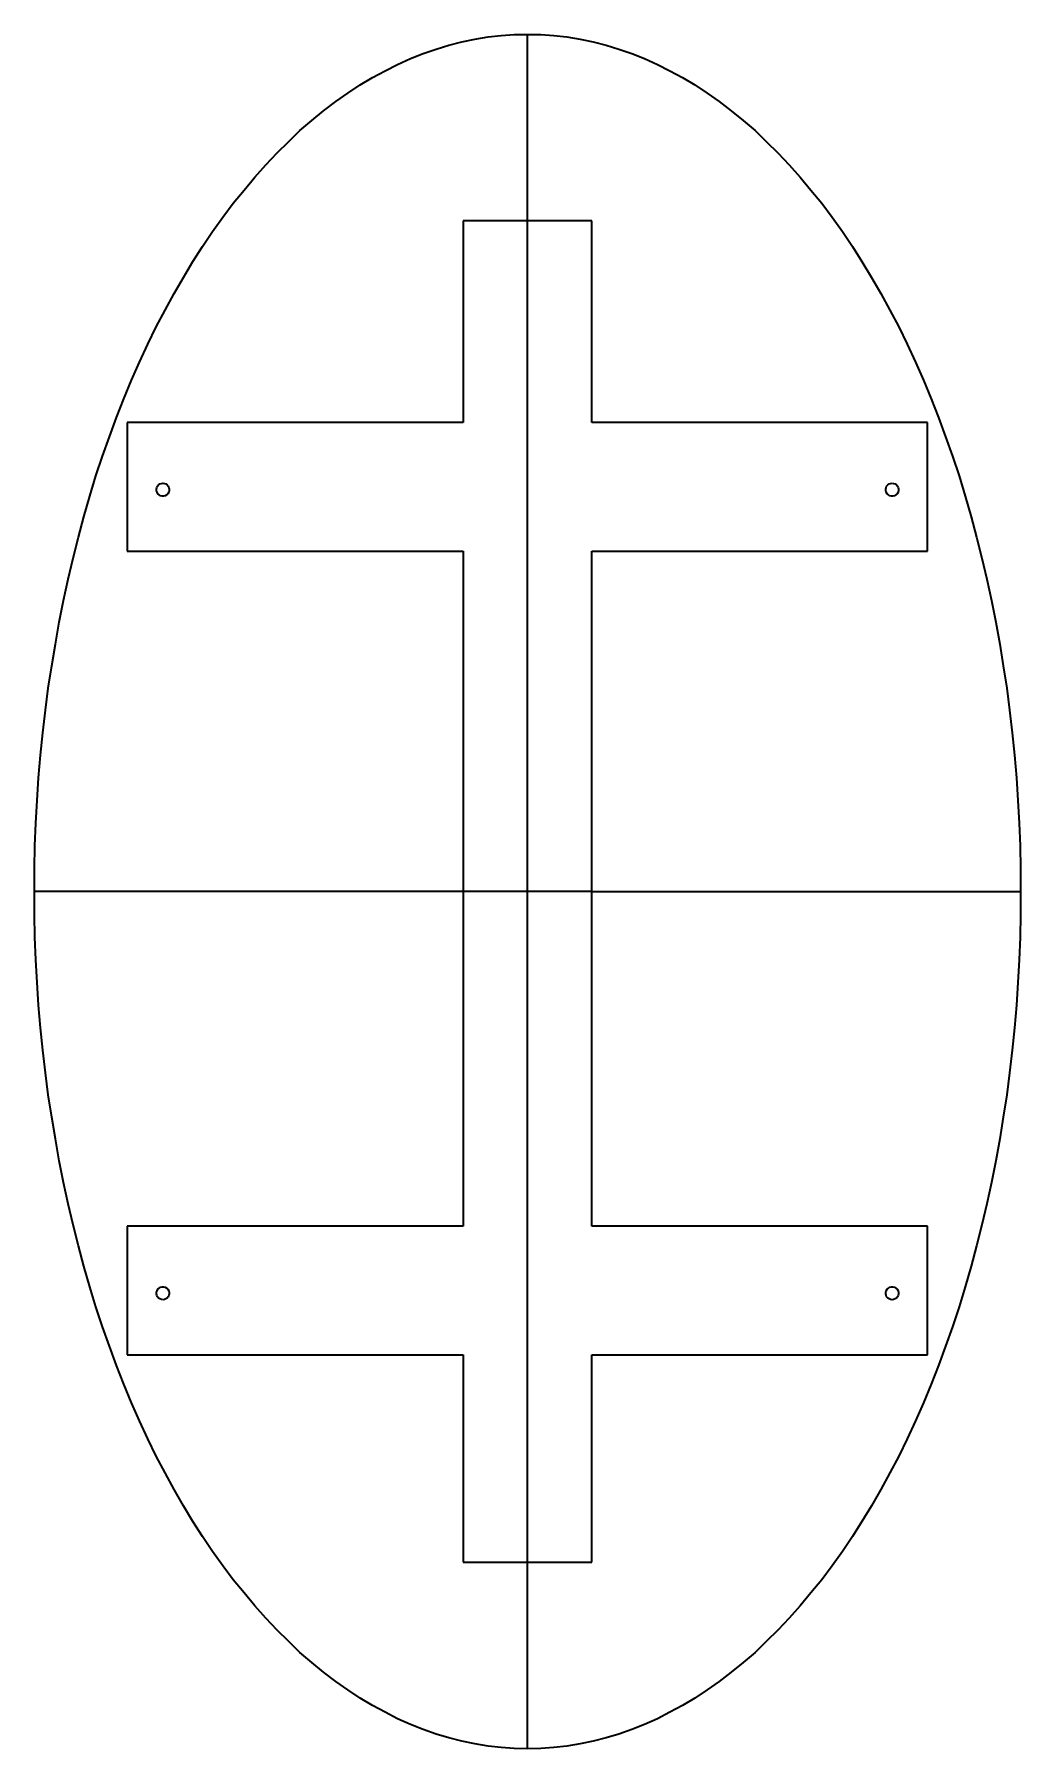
# Model space of a CAD drawing. Header units: millimetres. Extents: x -441 to 479, y -781 to 819.
import ezdxf

# ---------------------------------------------------------------- set-up
doc = ezdxf.new("R2010")
doc.units = ezdxf.units.MM
doc.header["$MEASUREMENT"] = 0
doc.layers.add('Calque 1', color=7, linetype='Continuous', lineweight=0)
doc.layers.add('Calque 2', color=7, linetype='Continuous', lineweight=0)

msp = doc.modelspace()

# ---------------------------------------------------------------- linework, layer by layer
at = {"layer": 'Calque 1', "color": 250, "lineweight": 35}
for p, q in [((19, 647), (19, 818.3)), ((19, 19.5), (19, 648.3)), ((-41.2, 18.9), (-441.1, 18.9)), ((19, 18.9), (-41.2, 18.9)), ((19, -609.8), (19, 18.9)), ((79.1, 18.9), (19, 18.9)), ((78.9, 18.9), (478.9, 18.9)), ((19, -781.1), (19, -609.8))]:
    msp.add_line(p, q, dxfattribs=at)
for points in [[(-441.1, 18.9), (-441, 40.3), (-440.6, 61.4), (-439.7, 82.8), (-438.5, 103.9), (-437.1, 125.1), (-435.3, 146.1), (-433.2, 167.1), (-430.7, 188.1), (-428.1, 208.7), (-424.9, 229.4), (-421.5, 249.8), (-417.8, 270.3), (-414, 290.4), (-409.6, 310.3), (-405, 330.1), (-400, 349.5), (-394.9, 368.7), (-389.3, 387.8), (-383.6, 406.7), (-377.4, 425.2), (-371.1, 443.4), (-364.6, 461.2), (-357.5, 478.8), (-350.5, 496.1), (-343, 513), (-335.3, 529.6), (-327.3, 545.9), (-319.2, 561.6), (-310.8, 577.1), (-302.1, 592.1), (-293.1, 606.9), (-284.1, 621), (-274.8, 634.9), (-265.2, 648.2), (-255.5, 661.2), (-245.5, 673.6), (-235.4, 685.6), (-225.2, 697.2), (-214.6, 708.3), (-204, 718.7), (-193.3, 729), (-182.3, 738.5), (-171.2, 747.5), (-159.9, 756.1), (-148.6, 764.1), (-137.2, 771.7), (-125.5, 778.6), (-113.9, 784.9), (-102.2, 790.9), (-90.2, 796.2), (-78.4, 801), (-66.4, 805.2), (-54.3, 808.9), (-42.3, 811.9), (-30.1, 814.5), (-17.7, 816.5), (-5.6, 817.9), (6.6, 818.8), (19, 818.9)], [(19, 818.9), (31.3, 818.8), (43.5, 817.9), (55.7, 816.5), (68, 814.5), (80.2, 811.9), (92.2, 808.9), (104.3, 805.2), (116.3, 801), (128.2, 796.2), (140.2, 790.9), (151.8, 784.9), (163.4, 778.6), (175.1, 771.7), (186.6, 764.1), (197.8, 756.1), (209.1, 747.5), (220.2, 738.5), (231.2, 729), (241.9, 718.7), (252.5, 708.3), (263.1, 697.2), (273.3, 685.6), (283.4, 673.6), (293.5, 661.2), (303.2, 648.2), (312.7, 634.9), (322, 621), (331, 606.9), (340, 592.1), (348.7, 577.1), (357.1, 561.6), (365.3, 545.9), (373.2, 529.6), (381, 513), (388.4, 496.1), (395.4, 478.8), (402.5, 461.2), (409, 443.4), (415.4, 425.2), (421.5, 406.7), (427.2, 387.8), (432.8, 368.7), (437.9, 349.5), (442.9, 330.1), (447.5, 310.3), (451.9, 290.4), (455.8, 270.3), (459.5, 249.8), (462.8, 229.4), (466, 208.7), (468.6, 188.1), (471.1, 167.1), (473.2, 146.1), (475, 125.1), (476.4, 103.9), (477.6, 82.8), (478.5, 61.4), (478.9, 40.3), (479, 18.9)], [(19, -781.1), (6.6, -781), (-5.6, -780.1), (-17.7, -778.7), (-30.1, -776.7), (-42.3, -774.1), (-54.3, -771.1), (-66.4, -767.4), (-78.4, -763.1), (-90.2, -758.4), (-102.2, -753.1), (-113.9, -747.1), (-125.5, -740.7), (-137.2, -733.8), (-148.6, -726.3), (-159.9, -718.3), (-171.2, -709.7), (-182.3, -700.7), (-193.3, -691.2), (-204, -680.9), (-214.6, -670.5), (-225.2, -659.4), (-235.4, -647.8), (-245.5, -635.8), (-255.5, -623.4), (-265.2, -610.4), (-274.8, -597.1), (-284.1, -583.2), (-293.1, -569.1), (-302.1, -554.3), (-310.8, -539.3), (-319.2, -523.7), (-327.3, -508), (-335.3, -491.8), (-343, -475.2), (-350.5, -458.3), (-357.5, -441), (-364.6, -423.4), (-371.1, -405.5), (-377.4, -387.4), (-383.6, -368.8), (-389.3, -350), (-394.9, -330.9), (-400, -311.7), (-405, -292.3), (-409.6, -272.5), (-414, -252.6), (-417.8, -232.5), (-421.5, -212), (-424.9, -191.6), (-428.1, -170.9), (-430.7, -150.3), (-433.2, -129.3), (-435.3, -108.3), (-437.1, -87.3), (-438.5, -66.1), (-439.7, -45), (-440.6, -23.6), (-441, -2.4), (-441.1, 18.9)], [(479, 18.9), (478.9, -2.4), (478.5, -23.6), (477.6, -45), (476.4, -66.1), (475, -87.3), (473.2, -108.3), (471.1, -129.3), (468.6, -150.3), (466, -170.9), (462.8, -191.6), (459.5, -212), (455.8, -232.5), (451.9, -252.6), (447.5, -272.5), (442.9, -292.3), (437.9, -311.7), (432.8, -330.9), (427.2, -350), (421.5, -368.8), (415.4, -387.4), (409, -405.5), (402.5, -423.4), (395.4, -441), (388.4, -458.3), (381, -475.2), (373.2, -491.8), (365.3, -508), (357.1, -523.7), (348.7, -539.3), (340, -554.3), (331, -569.1), (322, -583.2), (312.7, -597.1), (303.2, -610.4), (293.5, -623.4), (283.4, -635.8), (273.3, -647.8), (263.1, -659.4), (252.5, -670.5), (241.9, -680.9), (231.2, -691.2), (220.2, -700.7), (209.1, -709.7), (197.8, -718.3), (186.6, -726.3), (175.1, -733.8), (163.4, -740.7), (151.8, -747.1), (140.2, -753.1), (128.2, -758.4), (116.3, -763.1), (104.3, -767.4), (92.2, -771.1), (80.2, -774.1), (68, -776.7), (55.7, -778.7), (43.5, -780.1), (31.3, -781), (19, -781.1)]]:
    msp.add_lwpolyline(points, dxfattribs=at)
for points in [[(-319.6, 399.8), (-318.3, 399.3), (-317.1, 398.4), (-316.1, 397.1), (-315.5, 395.9), (-315.2, 394.3), (-315.3, 392.9), (-315.7, 391.5), (-316.6, 390.1), (-317.6, 389.2), (-318.9, 388.3), (-320.5, 388), (-321.9, 388), (-323.3, 388.3), (-324.7, 389.2), (-325.8, 390.1), (-326.6, 391.5), (-327, 392.9), (-327.2, 394.3), (-326.8, 395.9), (-326.3, 397.1), (-325.2, 398.4), (-324, 399.3), (-322.6, 399.8), (-321.2, 400)], [(359.1, 400), (360.5, 399.8), (361.9, 399.3), (363.1, 398.4), (364.2, 397.1), (364.7, 395.9), (365.1, 394.3), (364.9, 392.9), (364.6, 391.5), (363.7, 390.1), (362.6, 389.2), (361.2, 388.3), (359.8, 388), (358.4, 388), (356.8, 388.3), (355.6, 389.2), (354.5, 390.1), (353.6, 391.5), (353.3, 392.9), (353.1, 394.3), (353.4, 395.9), (354, 397.1), (355, 398.4), (356.3, 399.3), (357.5, 399.8)], [(-321.2, -362.1), (-322.6, -362), (-324, -361.4), (-325.2, -360.6), (-326.3, -359.3), (-326.8, -358.1), (-327.2, -356.5), (-327, -355.1), (-326.6, -353.7), (-325.8, -352.3), (-324.7, -351.4), (-323.3, -350.5), (-321.9, -350.1), (-320.5, -350.1), (-318.9, -350.5), (-317.6, -351.4), (-316.6, -352.3), (-315.7, -353.7), (-315.3, -355.1), (-315.2, -356.5), (-315.5, -358.1), (-316.1, -359.3), (-317.1, -360.6), (-318.3, -361.4), (-319.6, -362)], [(357.5, -362), (356.3, -361.4), (355, -360.6), (354, -359.3), (353.4, -358.1), (353.1, -356.5), (353.3, -355.1), (353.6, -353.7), (354.5, -352.3), (355.6, -351.4), (356.8, -350.5), (358.4, -350.1), (359.8, -350.1), (361.2, -350.5), (362.6, -351.4), (363.7, -352.3), (364.6, -353.7), (364.9, -355.1), (365.1, -356.5), (364.7, -358.1), (364.2, -359.3), (363.1, -360.6), (361.9, -361.4), (360.5, -362), (359.1, -362.1)]]:
    msp.add_lwpolyline(points, close=True, dxfattribs=at)
at = {"layer": 'Calque 2', "color": 12, "lineweight": 35}
for p, q in [((-41.2, 644.9), (-41.2, 456.7)), ((19, 644.9), (-41.2, 644.9)), ((78.9, 644.9), (19, 644.9)), ((78.9, 456.7), (78.9, 644.9)), ((-354.5, 456.7), (-354.5, 336.7)), ((-41.2, 456.7), (-354.5, 456.7)), ((392.2, 456.7), (78.9, 456.7)), ((392.2, 336.7), (392.2, 456.7)), ((-354.5, 336.7), (-41.2, 336.7)), ((-41.2, 336.7), (-41.2, 21.6)), ((78.9, 21.6), (78.9, 336.7)), ((78.9, 336.7), (392.2, 336.7)), ((-41.2, 21.6), (-41.2, -293.4)), ((78.9, -293.4), (78.9, 21.6)), ((-41.2, -293.4), (-354.5, -293.4)), ((-354.5, -293.4), (-354.5, -413.4)), ((392.2, -293.4), (78.9, -293.4)), ((392.2, -413.4), (392.2, -293.4)), ((-354.5, -413.4), (-41.2, -413.4)), ((-41.2, -413.4), (-41.2, -607.1)), ((78.9, -413.4), (392.2, -413.4)), ((78.9, -607.1), (78.9, -413.4)), ((-41.2, -607.1), (78.9, -607.1))]:
    msp.add_line(p, q, dxfattribs=at)

doc.saveas('drawing.dxf')
